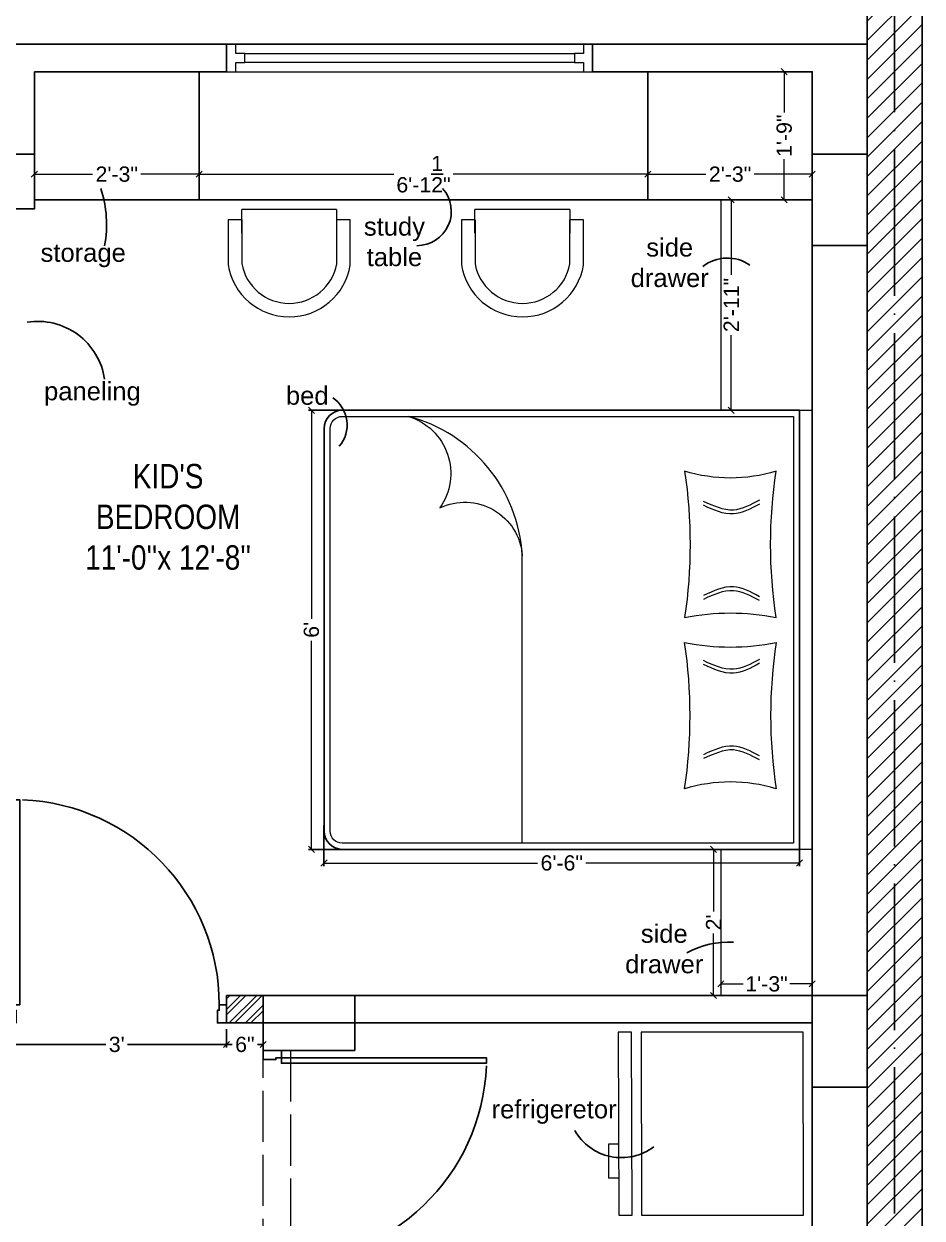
# Model space of a CAD drawing. Header units: millimetres. Extents: x 56222 to 154870, y -177588 to -121287.
# Drawn here: x 149330.4 to 149477.6, y -177269 to -177073.2 of the extents above; entities that cross this region are included whole.
import ezdxf

# ---------------------------------------------------------------- set-up
doc = ezdxf.new("R2010")
doc.units = ezdxf.units.MM
doc.header["$MEASUREMENT"] = 0
doc.header["$PDMODE"] = 35
doc.linetypes.add('ACAD_ISO02W100', pattern=[15, 12, -3])
doc.linetypes.add('ACAD_ISO04W100', pattern=[30, 24, -3, 0, -3])
doc.layers.get('Defpoints').update_dxf_attribs({"color": 220})
doc.layers.add('AR DOOR', color=40, linetype='Continuous')
doc.layers.add('AR ELE-5', color=134, linetype='Continuous')
for name, color, linetype, lineweight in [('COLUMN', 1, 'Continuous', 30), ('dim05', 1, 'Continuous', 13), ('FIRST FLOOR', 7, 'Continuous', 9), ('FIRST FLOOR ( DW_RAIL )', 7, 'Continuous', 9), ('FIRST FLOOR ( TEXT )', 7, 'Continuous', 9), ('FIRST FLOOR_( PLine )_', 251, 'Continuous', 30), ('FURNITURE', 32, 'Continuous', 9), ('GROUND FLOOR', 7, 'Continuous', 9), ('GROUND FLOOR  ( HATCH )', 251, 'Continuous', 9), ('GROUND FLOOR  ( PLINE )', 251, 'Continuous', 30), ('Labelling', 1, 'Continuous', 25), ('wall', 7, 'Continuous', 30), ('X_PLOT', 1, 'Continuous', 9)]:
    doc.layers.add(name, color=color, linetype=linetype, lineweight=lineweight)
doc.layers.add('XX~SLAB ( PLINE )', color=251, linetype='Continuous', plot=False)
doc.styles.add('Arial', font='arial.ttf')
doc.styles.add('KATHA', font='swissc.ttf')
doc.styles.get("Standard").update_dxf_attribs({"font": 'arial.ttf', "height": 6})
doc.styles.add('style4', font='ARIALN.TTF')
doc.dimstyles.new('ISO-25', dxfattribs={"dimtxt": 2.5, "dimasz": 1, "dimexe": 0.5, "dimexo": 1, "dimtad": 0, "dimdec": 1, "dimlunit": 4, "dimtxsty": 'Standard', "dimblk": 'OBLIQUE', "dimcen": 2.5, "dimclrd": 1, "dimclre": 1, "dimclrt": 5, "dimadec": 0, "dimazin": 0, "dimtfac": 1, "dimtdec": 1, "dimtmove": 0, "dimatfit": 3, "dimfxl": 1, "dimlwd": -1, "dimarcsym": 0})

# ---------------------------------------------------------------- blocks, each defined once
blk = doc.blocks.new('_Oblique')
at = {"layer": 'wall', "color": 0, "lineweight": -2}
blk.add_line((-0.5, -0.5), (0.5, 0.5), dxfattribs=at)
blk = doc.blocks.new('*D436')
at = {"layer": 'Defpoints', "color": 0, "transparency": 16777216}
for p in [(149432.7, -177097.86), (149359.14, -177100.77), (149432.7, -177100.77)]:
    blk.add_point(p, dxfattribs=at)
at = {"layer": 'dim05', "color": 1, "linetype": 'Continuous', "lineweight": -2, "transparency": 16777216}
for p, q in [((149359.14, -177099.77), (149359.14, -177097.36)), ((149432.7, -177099.77), (149432.7, -177097.36))]:
    blk.add_line(p, q, dxfattribs=at)
at = {"layer": 'dim05', "color": 1, "linetype": 'Continuous', "transparency": 16777216}
for p, q in [((149359.14, -177097.86), (149391.06, -177097.86)), ((149432.7, -177097.86), (149400.79, -177097.86))]:
    blk.add_line(p, q, dxfattribs=at)
at = {"layer": 'dim05', "color": 1, "transparency": 16777216, "rotation": 180}
blk.add_blockref('_Oblique', (149359.14, -177097.86), dxfattribs=at)
at = {"layer": 'dim05', "color": 1, "transparency": 16777216}
blk.add_blockref('_Oblique', (149432.7, -177097.86), dxfattribs=at)
at = {"layer": 'dim05', "color": 5, "lineweight": 25, "transparency": 16777216, "insert": (149395.92, -177097.86), "char_height": 2.5, "attachment_point": 5, "style": 'Arial'}
blk.add_mtext('6\'-1{\\H1x;\\S1/2;}"', dxfattribs=at)
blk = doc.blocks.new('*D437')
at = {"layer": 'Defpoints', "color": 0, "transparency": 16777216}
for p in [(149455.05, -177081.04), (149456.08, -177081.04), (149454.84, -177102.04)]:
    blk.add_point(p, dxfattribs=at)
at = {"layer": 'dim05', "color": 1, "linetype": 'Continuous', "lineweight": -2, "transparency": 16777216}
for p, q in [((149455.08, -177081.04), (149454.55, -177081.04)), ((149455.84, -177102.04), (149455.55, -177102.04))]:
    blk.add_line(p, q, dxfattribs=at)
at = {"layer": 'dim05', "color": 1, "linetype": 'Continuous', "transparency": 16777216}
for p, q in [((149455.05, -177081.04), (149455.05, -177087.71)), ((149455.05, -177102.04), (149455.05, -177095.37))]:
    blk.add_line(p, q, dxfattribs=at)
at = {"layer": 'dim05', "color": 1, "transparency": 16777216}
for p, rotation in [((149455.05, -177081.04), 90), ((149455.05, -177102.04), 270)]:
    blk.add_blockref('_Oblique', p, dxfattribs=dict(at, rotation=rotation))
at = {"layer": 'dim05', "color": 5, "lineweight": 25, "transparency": 16777216, "insert": (149455.05, -177091.54), "char_height": 2.5, "attachment_point": 5, "rotation": 90, "style": 'Arial'}
blk.add_mtext('1\'-9"', dxfattribs=at)
blk = doc.blocks.new('*D438')
at = {"layer": 'Defpoints', "color": 0, "transparency": 16777216}
for p in [(149444.64, -177102.04), (149444.64, -177136.57), (149446.36, -177136.57)]:
    blk.add_point(p, dxfattribs=at)
at = {"layer": 'dim05', "color": 1, "linetype": 'Continuous', "lineweight": -2, "transparency": 16777216}
for p, q in [((149445.64, -177102.04), (149446.86, -177102.04)), ((149445.64, -177136.57), (149446.86, -177136.57))]:
    blk.add_line(p, q, dxfattribs=at)
at = {"layer": 'dim05', "color": 1, "linetype": 'Continuous', "transparency": 16777216}
for p, q in [((149446.36, -177102.04), (149446.36, -177114.36)), ((149446.36, -177136.57), (149446.36, -177124.25))]:
    blk.add_line(p, q, dxfattribs=at)
at = {"layer": 'dim05', "color": 1, "transparency": 16777216}
for p, rotation in [((149446.36, -177102.04), 90), ((149446.36, -177136.57), 270)]:
    blk.add_blockref('_Oblique', p, dxfattribs=dict(at, rotation=rotation))
at = {"layer": 'dim05', "color": 5, "lineweight": 25, "transparency": 16777216, "insert": (149446.36, -177119.3), "char_height": 2.5, "attachment_point": 5, "rotation": 90, "style": 'Arial'}
blk.add_mtext('2\'-11"', dxfattribs=at)
blk = doc.blocks.new('*D439')
at = {"layer": 'Defpoints', "color": 0, "transparency": 16777216}
for p in [(149444.64, -177208.57), (149443.47, -177232.54), (149444.64, -177232.54)]:
    blk.add_point(p, dxfattribs=at)
at = {"layer": 'dim05', "color": 1, "linetype": 'Continuous', "lineweight": -2, "transparency": 16777216}
for p, q in [((149443.64, -177208.57), (149442.97, -177208.57)), ((149443.64, -177232.54), (149442.97, -177232.54))]:
    blk.add_line(p, q, dxfattribs=at)
at = {"layer": 'dim05', "color": 1, "linetype": 'Continuous', "transparency": 16777216}
for p, q in [((149443.47, -177208.57), (149443.47, -177218.76)), ((149443.47, -177232.54), (149443.47, -177222.35))]:
    blk.add_line(p, q, dxfattribs=at)
at = {"layer": 'dim05', "color": 1, "transparency": 16777216}
for p, rotation in [((149443.47, -177208.57), 90), ((149443.47, -177232.54), 270)]:
    blk.add_blockref('_Oblique', p, dxfattribs=dict(at, rotation=rotation))
at = {"layer": 'dim05', "color": 5, "lineweight": 25, "transparency": 16777216, "insert": (149443.47, -177220.55), "char_height": 2.5, "attachment_point": 5, "rotation": 90, "style": 'Arial'}
blk.add_mtext("2'", dxfattribs=at)
blk = doc.blocks.new('*D440')
at = {"layer": 'Defpoints', "color": 0, "transparency": 16777216}
for p in [(149444.64, -177230.21), (149459.64, -177230.51), (149459.64, -177230.64)]:
    blk.add_point(p, dxfattribs=at)
at = {"layer": 'dim05', "color": 1, "linetype": 'Continuous', "transparency": 16777216}
for p, q in [((149444.64, -177230.64), (149448.31, -177230.64)), ((149459.64, -177230.64), (149455.97, -177230.64))]:
    blk.add_line(p, q, dxfattribs=at)
at = {"layer": 'dim05', "color": 1, "linetype": 'Continuous', "lineweight": -2, "transparency": 16777216}
for p, q in [((149444.64, -177231.21), (149444.64, -177231.14)), ((149459.64, -177231.51), (149459.64, -177231.14))]:
    blk.add_line(p, q, dxfattribs=at)
at = {"layer": 'dim05', "color": 1, "transparency": 16777216, "rotation": 180}
blk.add_blockref('_Oblique', (149444.64, -177230.64), dxfattribs=at)
at = {"layer": 'dim05', "color": 1, "transparency": 16777216}
blk.add_blockref('_Oblique', (149459.64, -177230.64), dxfattribs=at)
at = {"layer": 'dim05', "color": 5, "lineweight": 25, "transparency": 16777216, "insert": (149452.14, -177230.64), "char_height": 2.5, "attachment_point": 5, "style": 'Arial'}
blk.add_mtext('1\'-3"', dxfattribs=at)
blk = doc.blocks.new('*D441')
at = {"layer": 'Defpoints', "color": 0, "transparency": 16777216}
for p in [(149379.61, -177203.62), (149457.54, -177205.7), (149457.54, -177210.81)]:
    blk.add_point(p, dxfattribs=at)
at = {"layer": 'dim05', "color": 1, "linetype": 'Continuous', "lineweight": -2, "transparency": 16777216}
for p, q in [((149379.61, -177204.62), (149379.61, -177211.31)), ((149457.54, -177206.7), (149457.54, -177211.31))]:
    blk.add_line(p, q, dxfattribs=at)
at = {"layer": 'dim05', "color": 1, "linetype": 'Continuous', "transparency": 16777216}
for p, q in [((149379.61, -177210.81), (149414.62, -177210.81)), ((149457.54, -177210.81), (149422.53, -177210.81))]:
    blk.add_line(p, q, dxfattribs=at)
at = {"layer": 'dim05', "color": 1, "transparency": 16777216, "rotation": 180}
blk.add_blockref('_Oblique', (149379.61, -177210.81), dxfattribs=at)
at = {"layer": 'dim05', "color": 1, "transparency": 16777216}
blk.add_blockref('_Oblique', (149457.54, -177210.81), dxfattribs=at)
at = {"layer": 'dim05', "color": 5, "lineweight": 25, "transparency": 16777216, "insert": (149418.58, -177210.81), "char_height": 2.5, "attachment_point": 5, "style": 'Arial'}
blk.add_mtext('6\'-6"', dxfattribs=at)
blk = doc.blocks.new('*D442')
at = {"layer": 'Defpoints', "color": 0, "transparency": 16777216}
for p in [(149377.55, -177136.57), (149383.74, -177136.57), (149383.74, -177208.57)]:
    blk.add_point(p, dxfattribs=at)
at = {"layer": 'dim05', "color": 1, "linetype": 'Continuous', "lineweight": -2, "transparency": 16777216}
for p, q in [((149382.74, -177136.57), (149377.05, -177136.57)), ((149382.74, -177208.57), (149377.05, -177208.57))]:
    blk.add_line(p, q, dxfattribs=at)
at = {"layer": 'dim05', "color": 1, "linetype": 'Continuous', "transparency": 16777216}
for p, q in [((149377.55, -177136.57), (149377.55, -177170.78)), ((149377.55, -177208.57), (149377.55, -177174.35))]:
    blk.add_line(p, q, dxfattribs=at)
at = {"layer": 'dim05', "color": 1, "transparency": 16777216}
for p, rotation in [((149377.55, -177136.57), 90), ((149377.55, -177208.57), 270)]:
    blk.add_blockref('_Oblique', p, dxfattribs=dict(at, rotation=rotation))
at = {"layer": 'dim05', "color": 5, "lineweight": 25, "transparency": 16777216, "insert": (149377.55, -177172.57), "char_height": 2.5, "attachment_point": 5, "rotation": 90, "style": 'Arial'}
blk.add_mtext("6'", dxfattribs=at)
blk = doc.blocks.new('*D443')
at = {"layer": 'Defpoints', "color": 0, "transparency": 16777216}
for p in [(149459.64, -177093.26), (149459.64, -177097.86), (149432.7, -177100.77)]:
    blk.add_point(p, dxfattribs=at)
at = {"layer": 'dim05', "color": 1, "linetype": 'Continuous', "lineweight": -2, "transparency": 16777216}
for p, q in [((149459.64, -177094.26), (149459.64, -177098.36)), ((149432.7, -177099.77), (149432.7, -177097.36))]:
    blk.add_line(p, q, dxfattribs=at)
at = {"layer": 'dim05', "color": 1, "linetype": 'Continuous', "transparency": 16777216}
for p, q in [((149432.7, -177097.86), (149442.2, -177097.86)), ((149459.64, -177097.86), (149450.14, -177097.86))]:
    blk.add_line(p, q, dxfattribs=at)
at = {"layer": 'dim05', "color": 1, "transparency": 16777216, "rotation": 180}
blk.add_blockref('_Oblique', (149432.7, -177097.86), dxfattribs=at)
at = {"layer": 'dim05', "color": 1, "transparency": 16777216}
blk.add_blockref('_Oblique', (149459.64, -177097.86), dxfattribs=at)
at = {"layer": 'dim05', "color": 5, "lineweight": 25, "transparency": 16777216, "insert": (149446.17, -177097.86), "char_height": 2.5, "attachment_point": 5, "style": 'Arial'}
blk.add_mtext('2\'-3"', dxfattribs=at)
blk = doc.blocks.new('*D444')
at = {"layer": 'Defpoints', "color": 0, "transparency": 16777216}
for p in [(149332.14, -177096.77), (149359.14, -177097.86), (149359.14, -177100.77)]:
    blk.add_point(p, dxfattribs=at)
at = {"layer": 'dim05', "color": 1, "linetype": 'Continuous', "lineweight": -2, "transparency": 16777216}
for p, q in [((149332.14, -177097.77), (149332.14, -177098.36)), ((149359.14, -177099.77), (149359.14, -177097.36))]:
    blk.add_line(p, q, dxfattribs=at)
at = {"layer": 'dim05', "color": 1, "linetype": 'Continuous', "transparency": 16777216}
for p, q in [((149332.14, -177097.86), (149341.67, -177097.86)), ((149359.14, -177097.86), (149349.61, -177097.86))]:
    blk.add_line(p, q, dxfattribs=at)
at = {"layer": 'dim05', "color": 1, "transparency": 16777216, "rotation": 180}
blk.add_blockref('_Oblique', (149332.14, -177097.86), dxfattribs=at)
at = {"layer": 'dim05', "color": 1, "transparency": 16777216}
blk.add_blockref('_Oblique', (149359.14, -177097.86), dxfattribs=at)
at = {"layer": 'dim05', "color": 5, "lineweight": 25, "transparency": 16777216, "insert": (149345.64, -177097.86), "char_height": 2.5, "attachment_point": 5, "style": 'Arial'}
blk.add_mtext('2\'-3"', dxfattribs=at)
blk = doc.blocks.new('*U256')
for points in [[(-1160, 0), (-1120, 0), (-1120, 30), (-1110, 30), (-1110, 100), (-1160, 100)], [(40, 0), (0, 0), (0, 30), (-10, 30), (-10, 100), (40, 100)], [(0, 0), (0, -1120), (-30, -1120), (-30, 0)]]:
    blk.add_lwpolyline(points, close=True)
at = {"layer": 'AR ELE-5', "linetype": 'ByBlock', "ltscale": 15}
blk.add_arc((1.6, 0.7), 1121.6, 180.03474, 267.62699, dxfattribs=at)
blk = doc.blocks.new('*D509')
at = {"layer": 'Defpoints', "color": 0, "transparency": 16777216}
for p in [(149363.64, -177237.04), (149369.64, -177237.04), (149363.64, -177240.57)]:
    blk.add_point(p, dxfattribs=at)
at = {"layer": 'dim05', "color": 5, "linetype": 'Continuous', "lineweight": -2, "transparency": 16777216}
for p, q in [((149363.64, -177238.04), (149363.64, -177241.07)), ((149369.64, -177238.04), (149369.64, -177241.07))]:
    blk.add_line(p, q, dxfattribs=at)
at = {"layer": 'dim05', "color": 5, "linetype": 'Continuous', "lineweight": 30, "transparency": 16777216}
for p, q in [((149363.64, -177240.57), (149364.57, -177240.57)), ((149369.64, -177240.57), (149368.71, -177240.57))]:
    blk.add_line(p, q, dxfattribs=at)
at = {"layer": 'dim05', "color": 5, "lineweight": 30, "transparency": 16777216, "rotation": 180}
blk.add_blockref('_Oblique', (149363.64, -177240.57), dxfattribs=at)
at = {"layer": 'dim05', "color": 5, "lineweight": 30, "transparency": 16777216}
blk.add_blockref('_Oblique', (149369.64, -177240.57), dxfattribs=at)
at = {"layer": 'dim05', "color": 5, "lineweight": 30, "transparency": 16777216, "insert": (149366.64, -177240.57), "char_height": 2.5, "attachment_point": 5, "style": 'Arial'}
blk.add_mtext('6"', dxfattribs=at)
blk = doc.blocks.new('*D510')
at = {"layer": 'Defpoints', "color": 0, "transparency": 16777216}
for p in [(149327.64, -177237.04), (149363.64, -177237.04), (149327.64, -177240.57)]:
    blk.add_point(p, dxfattribs=at)
at = {"layer": 'dim05', "color": 5, "linetype": 'Continuous', "lineweight": -2, "transparency": 16777216}
for p, q in [((149327.64, -177238.04), (149327.64, -177241.07)), ((149363.64, -177238.04), (149363.64, -177241.07))]:
    blk.add_line(p, q, dxfattribs=at)
at = {"layer": 'dim05', "color": 5, "linetype": 'Continuous', "lineweight": 30, "transparency": 16777216}
for p, q in [((149327.64, -177240.57), (149343.87, -177240.57)), ((149363.64, -177240.57), (149347.42, -177240.57))]:
    blk.add_line(p, q, dxfattribs=at)
at = {"layer": 'dim05', "color": 5, "lineweight": 30, "transparency": 16777216, "rotation": 180}
blk.add_blockref('_Oblique', (149327.64, -177240.57), dxfattribs=at)
at = {"layer": 'dim05', "color": 5, "lineweight": 30, "transparency": 16777216}
blk.add_blockref('_Oblique', (149363.64, -177240.57), dxfattribs=at)
at = {"layer": 'dim05', "color": 5, "lineweight": 30, "transparency": 16777216, "insert": (149345.64, -177240.57), "char_height": 2.5, "attachment_point": 5, "style": 'Arial'}
blk.add_mtext("3'", dxfattribs=at)

msp = doc.modelspace()

# ---------------------------------------------------------------- hatches: boundary and pattern name
at = {"layer": 'GROUND FLOOR  ( HATCH )'}
h = msp.add_hatch(dxfattribs=at)
h.set_pattern_fill('ANSI31', color=6, scale=18, style=0)
h.set_pattern_definition([(45, (32936.9576, -14773.8683), (-1.590990258, 1.590990258), [])])
h.paths.add_polyline_path([(149477.6435, -177043.5427), (149468.6435, -177043.5427), (149468.6436, -177387.0427), (149477.6435, -177387.0427)])
at = {"layer": 'GROUND FLOOR  ( PLINE )', "lineweight": 5}
h = msp.add_hatch(dxfattribs=at)
h.set_pattern_fill('ANSI32', color=3, scale=5)
h.paths.add_polyline_path([(149369.6435, -177232.5427), (149363.6435, -177232.5427), (149363.6435, -177237.0427), (149369.6435, -177237.0427)])

# ---------------------------------------------------------------- linework, layer by layer
at = {"layer": 'COLUMN'}
for points in [[(149323.1435, -177094.5427), (149332.1435, -177094.5427), (149332.1435, -177103.5427), (149323.1435, -177103.5427)], [(149459.6435, -177094.5427), (149468.6435, -177094.5427), (149468.6435, -177109.5427), (149459.6435, -177109.5427)], [(149384.6435, -177232.5427), (149384.6435, -177241.5427), (149369.6435, -177241.5427), (149369.6435, -177232.5427)], [(149459.6435, -177232.5427), (149468.6435, -177232.5427), (149468.6435, -177247.5427), (149459.6435, -177247.5427)]]:
    msp.add_lwpolyline(points, close=True, dxfattribs=at)
at = {"layer": 'FIRST FLOOR'}
for p, q in [((149068.1435, -177076.5427), (149468.6435, -177076.5427)), ((149363.6435, -177081.0427), (149363.6435, -177076.5427)), ((149423.6435, -177081.0427), (149423.6435, -177076.5427)), ((149468.6435, -177076.5427), (149468.6435, -177387.0427)), ((149332.1435, -177081.0427), (149459.6435, -177081.0427)), ((149332.1435, -177103.5427), (149332.1435, -177081.0427)), ((149459.6435, -177081.0427), (149459.6435, -177232.5427)), ((149369.6435, -177232.5427), (149369.6435, -177237.0427)), ((149369.6435, -177232.5427), (149459.6435, -177232.5427)), ((149369.6435, -177237.0427), (149459.6435, -177237.0427)), ((149459.6435, -177237.0427), (149459.6435, -177364.5427))]:
    msp.add_line(p, q, dxfattribs=at)
at = {"layer": 'FIRST FLOOR', "linetype": 'ACAD_ISO02W100', "ltscale": 0.7}
msp.add_lwpolyline([(149374.1435, -177277.5427), (149369.6435, -177277.5427), (149369.6435, -177241.5427), (149374.1435, -177241.5427)], close=True, dxfattribs=at)
at = {"layer": 'FIRST FLOOR ( DW_RAIL )'}
msp.add_lwpolyline([(149423.6435, -177076.5427), (149422.1435, -177076.5427), (149422.1435, -177078.0427), (149420.6435, -177078.0427), (149420.6435, -177079.5427), (149366.6435, -177079.5427), (149366.6435, -177078.0427), (149365.1435, -177078.0427), (149365.1435, -177076.5427), (149363.6435, -177076.5427), (149363.6435, -177081.0427), (149365.1435, -177081.0427), (149365.1435, -177079.5427), (149366.6435, -177079.5427), (149366.6435, -177078.0427), (149420.6435, -177078.0427), (149420.6435, -177079.5427), (149422.1435, -177079.5427), (149422.1435, -177081.0427), (149423.6435, -177081.0427), (149423.6435, -177076.5427), (149363.6435, -177076.5427), (149363.6435, -177081.0427), (149423.6435, -177081.0427)], close=True, dxfattribs=at)
at = {"layer": 'FIRST FLOOR_( PLine )_'}
for points in [[(149332.1435, -177081.0427), (149363.6435, -177081.0427), (149363.6435, -177076.5427), (149249.6435, -177076.5427), (149249.6435, -177081.0427), (149323.1435, -177081.0427), (149323.1435, -177178.5427), (149327.6435, -177178.5427), (149327.6435, -177103.5427), (149332.1435, -177103.5427)], [(149468.6435, -177076.5427), (149423.6435, -177076.5427), (149423.6435, -177081.0427), (149459.6435, -177081.0427), (149459.6435, -177232.5427), (149369.6435, -177232.5427), (149369.6435, -177237.0427), (149459.6435, -177237.0427), (149459.6435, -177364.5427), (149426.6385, -177364.5427), (149426.6385, -177369.0427), (149459.6435, -177369.0427), (149459.6435, -177387.0427), (149468.6435, -177387.0427)]]:
    msp.add_lwpolyline(points, close=True, dxfattribs=at)
at = {"layer": 'FURNITURE', "lineweight": 30}
msp.add_line((149332.1435, -177102.0427), (149459.6435, -177102.0427), dxfattribs=at)
at = {"layer": 'FURNITURE'}
for p, q in [((149366.1256, -177107.5323, -0.0355), (149366.1256, -177103.6247, -0.0355)), ((149381.6764, -177103.6247, -0.0355), (149366.1256, -177103.6247, -0.0355)), ((149381.6764, -177103.6247, -0.0355), (149381.6764, -177107.5323, -0.0355)), ((149404.3586, -177107.5323, -0.0355), (149404.3586, -177103.6247, -0.0355)), ((149419.9095, -177103.6247, -0.0355), (149404.3586, -177103.6247, -0.0355)), ((149419.9095, -177103.6247, -0.0355), (149419.9095, -177107.5323, -0.0355)), ((149412.1179, -177207.5669), (149412.1179, -177160.3739))]:
    msp.add_line(p, q, dxfattribs=at)
at = {"layer": 'FURNITURE', "lineweight": 30}
for points in [[(149332.1435, -177081.0427), (149359.1435, -177081.0427), (149359.1435, -177102.0427), (149332.1435, -177102.0427)], [(149459.6435, -177081.0427), (149432.7014, -177081.0427), (149432.7014, -177102.0427), (149459.6435, -177102.0427)]]:
    msp.add_lwpolyline(points, close=True, dxfattribs=at)
at = {"layer": 'FURNITURE'}
for points in [[(149459.6435, -177102.0427), (149444.6435, -177102.0427), (149444.6435, -177136.5669), (149459.6435, -177136.5669)], [(149459.6435, -177208.5669), (149444.6435, -177208.5669), (149444.6435, -177232.5427), (149459.6435, -177232.5427)], [(149427.9097, -177268.5414), (149430.1229, -177268.5414), (149430.037, -177238.5427), (149427.8239, -177238.5427)], [(149431.672, -177268.5414), (149458.2294, -177268.5414), (149458.1435, -177238.5427), (149431.5862, -177238.5427)]]:
    msp.add_lwpolyline(points, close=True, dxfattribs=at)
at = {"layer": 'FURNITURE', "elevation": -0.0355, "flags": 128}
for points in [[(149366.1342, -177105.3101), (149363.9096, -177105.3101), (149363.9096, -177112.6922, 0.85361338), (149383.9096, -177112.7436), (149383.9096, -177105.3101), (149381.685, -177105.3101)], [(149366.1342, -177107.5323), (149366.1342, -177105.3101), (149366.1318, -177112.5088, 0.83575836), (149381.6874, -177112.5541), (149381.6874, -177107.5323), (149381.6874, -177105.3101)], [(149404.3673, -177105.3101), (149402.1427, -177105.3101), (149402.1427, -177112.6922, 0.85361338), (149422.1427, -177112.7436), (149422.1427, -177105.3101), (149419.9181, -177105.3101)], [(149404.3673, -177107.5323), (149404.3673, -177105.3101), (149404.3649, -177112.5088, 0.83575836), (149419.9205, -177112.5541), (149419.9205, -177107.5323), (149419.9205, -177105.3101)]]:
    msp.add_lwpolyline(points, format="xyb", dxfattribs=at)
at = {"layer": 'FURNITURE', "lineweight": 30}
msp.add_lwpolyline([(149379.6139, -177205.5669), (149379.6139, -177139.5669, -0.41421356), (149382.6139, -177136.5669), (149457.5446, -177136.5669), (149457.5446, -177208.5669), (149382.6139, -177208.5669, -0.41421356)], format="xyb", close=True, dxfattribs=at)
at = {"layer": 'FURNITURE'}
for points in [[(149380.6139, -177205.5669), (149380.6139, -177139.5669, -0.41421356), (149382.6139, -177137.5669), (149456.5446, -177137.5669), (149456.5446, -177207.5669), (149382.6139, -177207.5669, -0.41421356)], [(149398.5967, -177152.5779, -0.52796512), (149412.1179, -177160.3739, 0.32347509), (149393.4752, -177137.5669, -0.50874252), (149398.5967, -177152.5779)]]:
    msp.add_lwpolyline(points, format="xyb", close=True, dxfattribs=at)
at = {"layer": 'FURNITURE', "elevation": -0.0053}
for points in [[(149438.7237, -177170.5579, -0.10058607), (149453.7237, -177170.5579, -0.07572579), (149453.7237, -177146.5579, -0.14896716), (149438.7237, -177146.5579, -0.0741156)], [(149438.7237, -177174.6389, 0.10058607), (149453.7237, -177174.6389, 0.07572579), (149453.7237, -177198.6389, 0.14896716), (149438.7237, -177198.6389, 0.0741156)]]:
    msp.add_lwpolyline(points, format="xyb", close=True, dxfattribs=at)
at = {"layer": 'FURNITURE', "flags": 128}
msp.add_lwpolyline([(149427.8668, -177262.4905), (149426.289, -177262.4905), (149426.289, -177256.8633), (149427.8668, -177256.8633)], dxfattribs=at)
at = {"layer": 'FURNITURE'}
for points in [[(149450.9854, -177151.2997, -0.0053), (149449.5683, -177152.0717, -0.0053), (149446.5747, -177153.7025, -0.0053), (149443.458, -177152.2619, -0.0053), (149441.8166, -177151.5032, -0.0053)], [(149450.9854, -177151.9445, -0.0053), (149449.5683, -177152.7164, -0.0053), (149446.5747, -177154.3473, -0.0053), (149443.458, -177152.9066, -0.0053), (149441.8166, -177152.1479, -0.0053)], [(149450.9854, -177167.1355, -0.0053), (149449.5683, -177166.3635, -0.0053), (149446.5747, -177164.7327, -0.0053), (149443.458, -177166.1733, -0.0053), (149441.8166, -177166.9321, -0.0053)], [(149450.9854, -177167.7803, -0.0053), (149449.5683, -177167.0083, -0.0053), (149446.5747, -177165.3774, -0.0053), (149443.458, -177166.8181, -0.0053), (149441.8166, -177167.5768, -0.0053)], [(149450.9854, -177177.4166, -0.0053), (149449.5683, -177178.1886, -0.0053), (149446.5747, -177179.8194, -0.0053), (149443.458, -177178.3788, -0.0053), (149441.8166, -177177.6201, -0.0053)], [(149450.9854, -177178.0614, -0.0053), (149449.5683, -177178.8333, -0.0053), (149446.5747, -177180.4642, -0.0053), (149443.458, -177179.0235, -0.0053), (149441.8166, -177178.2648, -0.0053)], [(149450.9854, -177193.2524, -0.0053), (149449.5683, -177192.4804, -0.0053), (149446.5747, -177190.8496, -0.0053), (149443.458, -177192.2902, -0.0053), (149441.8166, -177193.0489, -0.0053)], [(149450.9854, -177193.8972, -0.0053), (149449.5683, -177193.1252, -0.0053), (149446.5747, -177191.4943, -0.0053), (149443.458, -177192.935, -0.0053), (149441.8166, -177193.6937, -0.0053)]]:
    msp.add_open_spline(points, degree=3, knots=[0, 0, 0, 0, 4.57791705, 9.67113696, 9.67113696, 9.67113696, 9.67113696], dxfattribs=at)
at = {"layer": 'GROUND FLOOR'}
for q in [(149468.6435, -177524.4266), (149468.6435, -177100.5427)]:
    msp.add_line((149468.6435, -177003.4938), q, dxfattribs=at)
at = {"layer": 'GROUND FLOOR', "color": 1, "linetype": 'ACAD_ISO04W100'}
msp.add_line((149473.1435, -177003.4938), (149473.1435, -177387.0427), dxfattribs=at)
at = {"layer": 'GROUND FLOOR', "color": 6, "lineweight": 30}
msp.add_lwpolyline([(149477.6435, -177043.5427), (149468.6435, -177043.5427), (149468.6435, -177387.0427), (149477.6435, -177387.0427)], close=True, dxfattribs=at)
at = {"layer": 'GROUND FLOOR  ( PLINE )', "color": 3}
msp.add_lwpolyline([(149363.6435, -177237.0427), (149369.6435, -177237.0427), (149369.6435, -177232.5427), (149363.6435, -177232.5427)], close=True, dxfattribs=at)
at = {"layer": 'Labelling', "color": 1}
for centre, radius, start, end in [((149325.1233, -177106.0689), 18.8486, 349.290172, 18.100488), ((149394.8619, -177103.9537), 5.618, 269.801807, 41.748066), ((149445.7126, -177118.0071), 6.4069, 54.860345, 128.586664), ((149332.6845, -177133.0549), 11.072, 8.188086, 99.00261), ((149378.0768, -177138.9628, -0.0704), 5.332, 319.177144, 56.231753), ((149445.9311, -177238.2099), 14.4168, 86.748345, 118.440144), ((149428.3623, -177250.3538), 8.7749, 209.29202, 307.299315)]:
    msp.add_arc(centre, radius, start, end, dxfattribs=at)
at = {"layer": 'X_PLOT', "linetype": 'ACAD_ISO04W100', "lineweight": 30}
msp.add_line((149473.1435, -177003.4938), (149473.1435, -177524.4266), dxfattribs=at)
at = {"layer": 'XX~SLAB ( PLINE )'}
msp.add_lwpolyline([(149063.6435, -177076.5427), (149468.6435, -177076.5426), (149468.6436, -177387.0427), (149459.6435, -177387.0427), (149439.8389, -177387.0427), (149399.5018, -177387.0427), (149374.1435, -177387.0427), (149231.6435, -177387.0427), (149231.6435, -177423.0427), (149063.6435, -177423.0427)], close=True, dxfattribs=at)

# ---------------------------------------------------------------- block references
at = {"layer": 'AR DOOR', "linetype": 'ByBlock', "lineweight": -2, "extrusion": (0, 0, -1), "xscale": -0.02999999999996949, "yscale": 0.02999999999996949, "zscale": -0.02999999999996949}
for p, rotation in [((-149328.8435, -177234.0427), 180), ((-149372.6435, -177242.7427), 270)]:
    msp.add_blockref('*U256', p, dxfattribs=dict(at, rotation=rotation))

# ---------------------------------------------------------------- texts
at = {"layer": 'FIRST FLOOR ( TEXT )', "insert": (149354.062, -177154.0665), "char_height": 4, "attachment_point": 5, "style": 'KATHA'}
msp.add_mtext("KID'S\\PBEDROOM\\P11'-0''x 12'-8''", dxfattribs=at)
at = {"layer": 'Labelling', "color": 1, "char_height": 3, "width": 33.454272, "attachment_point": 5, "style": 'style4'}
for s, insert in [('\\A1;{\\fArial|b0|i0|c0|p34;study \\Ptable}', (149391.1568, -177108.9505, -0.0006)), ('\\A1;{\\fArial|b0|i0|c0|p34;side \\Pdrawer}', (149436.277, -177112.3779, -0.0006)), ('\\A1;{\\fArial|b0|i0|c0|p34;storage}', (149340.1426, -177111.1704, -0.0006)), ('\\A1;{\\fArial|b0|i0|c0|p34;paneling}', (149341.652, -177133.881, -0.0006)), ('\\A1;\\pxql;{\\fArial|b0|i0|c0|p34;bed}', (149390.0967, -177134.18, -0.0704)), ('\\A1;{\\fArial|b0|i0|c0|p34;side \\Pdrawer}', (149435.3796, -177224.9118, -0.0006)), ('\\A1;\\pxql;{\\fArial|b0|i0|c0|p34;refrigeretor }', (149423.8044, -177251.6359, 0.0078))]:
    msp.add_mtext(s, dxfattribs=dict(at, insert=insert))

# ---------------------------------------------------------------- dimensions: what is measured, and where the dimension line sits
at = {"layer": 'dim05', "color": 27, "lineweight": 25, "true_color": 0x7d5120}
for base, p1, p2, override, picture, middle in [((149455.0503, -177081.0427), (149454.8416, -177102.0427), (149456.0849, -177081.0427), {"dimtxsty": 'Arial'}, '*D437', (149455.0503, -177091.5427)), ((149446.3627, -177136.5669), (149444.6435, -177102.0427), (149444.6435, -177136.5669), {"dimdec": 0, "dimtxsty": 'Arial'}, '*D438', (149446.3627, -177119.3048)), ((149377.5497, -177136.5669), (149383.7441, -177208.5669), (149383.7441, -177136.5669), {"dimtxsty": 'Arial'}, '*D442', (149377.5497, -177172.5669)), ((149443.4713, -177232.5427), (149444.6435, -177208.5669), (149444.6435, -177232.5427), {"dimtxsty": 'Arial'}, '*D439', (149443.4713, -177220.5548))]:
    dim = msp.add_linear_dim(base=base, p1=p1, p2=p2, angle=90, dimstyle='ISO-25', override=override, dxfattribs=at)
    dim.commit()
    dim.dimension.update_dxf_attribs({"geometry": picture, "text_midpoint": middle})
for base, p1, p2, picture, middle in [((149459.6435, -177097.8607), (149432.7014, -177100.7697), (149459.6435, -177093.2562), '*D443', (149446.1725, -177097.8607)), ((149359.1435, -177097.8607), (149332.1435, -177096.7692), (149359.1435, -177100.7697), '*D444', (149345.6435, -177097.8607)), ((149432.7014, -177097.8607), (149359.1435, -177100.7697), (149432.7014, -177100.7697), '*D436', (149395.9225, -177097.8607)), ((149457.5446, -177210.8094), (149379.6139, -177203.6247), (149457.5446, -177205.6995), '*D441', (149418.5793, -177210.8094)), ((149459.6435, -177230.6393), (149444.6435, -177230.2136), (149459.6435, -177230.5116), '*D440', (149452.1435, -177230.6393))]:
    dim = msp.add_linear_dim(base=base, p1=p1, p2=p2, dimstyle='ISO-25', override={"dimtxsty": 'Arial'}, dxfattribs=at)
    dim.commit()
    dim.dimension.update_dxf_attribs({"geometry": picture, "text_midpoint": middle})
at = {"layer": 'dim05', "color": 27, "lineweight": 30, "true_color": 0x7d5120}
for base, p1, p2, picture, middle in [((149327.6435, -177240.5695), (149363.6435, -177237.0427), (149327.6435, -177237.0427), '*D510', (149345.6435, -177240.5695)), ((149363.6435, -177240.5695), (149369.6435, -177237.0427), (149363.6435, -177237.0427), '*D509', (149366.6435, -177240.5695))]:
    dim = msp.add_linear_dim(base=base, p1=p1, p2=p2, dimstyle='ISO-25', override={"dimtxsty": 'Arial', "dimclrd": 5, "dimclre": 5, "dimlwd": 30}, dxfattribs=at)
    dim.commit()
    dim.dimension.update_dxf_attribs({"geometry": picture, "text_midpoint": middle})

doc.saveas('drawing.dxf')
